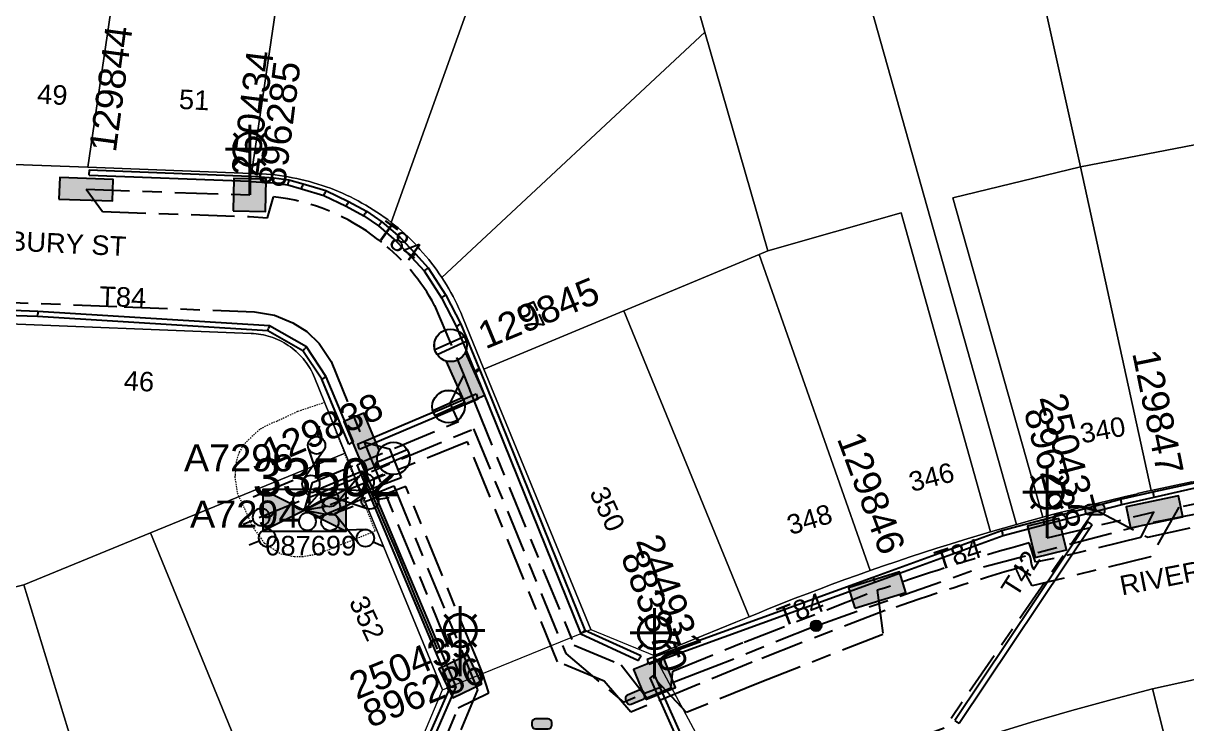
# Model space of a CAD drawing. Header units: metres. Extents: x 299140 to 300955, y 6226202 to 6227439.
# Drawn here: x 300205.7 to 300313, y 6226862.6 to 6226927.2 of the extents above; entities that cross this region are included whole.
import ezdxf
from ezdxf.enums import TextEntityAlignment as Align

# ---------------------------------------------------------------- set-up
doc = ezdxf.new("R2010")
doc.units = ezdxf.units.M
for name, pattern in [('Cable Exist UG', [8.2, 4, -1.2, 1.8, -1.2]), ('HIDDEN', [0.375, 0.25, -0.125]), ('HIDDEN2', [0.1875, 0.125, -0.0625])]:
    doc.linetypes.add(name, pattern=pattern)
doc.layers.get('0').update_dxf_attribs({"color": 6})
for name, color, linetype, lineweight in [('Cadastre Land Parcels_SP_EXT', 9, 'Continuous', 5), ('Cadastre Other Property_SP_EXT', 9, 'HIDDEN', 5), ('Cadastre Roads_SP_EXT', 9, 'Continuous', 5)]:
    doc.layers.add(name, color=color, linetype=linetype, lineweight=lineweight)
for name, color, linetype in [('Duct_SP_EXT', 7, 'Continuous'), ('Equip_HV_EXT', 7, 'Continuous'), ('Equip_LV_EXT', 7, 'Continuous'), ('Equip_SP_SL_EXT', 7, 'Continuous'), ('Mains_HV_EXT', 7, 'Continuous'), ('Mains_LV_EXT', 7, 'Continuous'), ('Mains_LV_SL_EXT', 7, 'Continuous'), ('Sub_SP_EXT', 7, 'Continuous'), ('SupportsUG_SP_LV_EXT', 7, 'Continuous'), ('SupportsUG_SP_LV_SL_EXT', 7, 'Continuous')]:
    doc.layers.add(name, color=color, linetype=linetype)
doc.styles.add('COLUMN_LABEL', font='arial.ttf')
doc.styles.add('iecARIAL', font='arial.ttf', dxfattribs={"height": 2})
doc.styles.add('POLE_LABEL', font='arial.ttf')
doc.styles.get("Standard").update_dxf_attribs({"font": 'arial.ttf'})
doc.styles.add('SWITCH_LABEL', font='arial.ttf', dxfattribs={"height": 2.5})
doc.linetypes.add('Cable E UG', pattern='A,6,-0.5,["E",Standard,S=1.7,R=0,X=0.5,Y=-1],-2.9', length=9.4)

# ---------------------------------------------------------------- blocks, each defined once
blk = doc.blocks.new('SUB_PADMOUNT_EXT')
for points in [[(0, 0), (-3.84, 1.92), (-3.84, -1.92)], [(0, 0), (3.84, 1.92), (3.84, -1.92)]]:
    blk.add_hatch(color=256).paths.add_polyline_path(points)
for p, q in [((3.84, 1.92), (-3.84, -1.92)), ((-3.84, 1.92), (3.84, -1.92))]:
    blk.add_line(p, q)
blk.add_lwpolyline([(-3.84, -1.92), (3.84, -1.92), (3.84, 1.92), (-3.84, 1.92)], close=True)
for tag, height, flags, p in [('ASSET_NUM', 3.5, 8, (2, 2)), ('STREET_CODE', 0.2, 9, (1.5, 0)), ('CONSTRUCTED_VOLTAGE', 0.2, 9, (1.5, -0.2)), ('OPERATING_VOLTAGE', 0.2, 9, (1.5, -0.6)), ('ORIENTATION', 0.2, 9, (1.5, -0.8)), ('OWNED_BY', 0.2, 9, (1.5, -1)), ('NO_PHASES', 0.2, 9, (1.5, -0.4)), ('OPERATED_BY', 0.2, 9, (1.5, -1.2)), ('SECONDARY_VOLTAGE', 0.2, 9, (1.5, -1.6)), ('STATE', 0.2, 9, (1.5, -1.8)), ('SUBSTATION_TYPE', 0.2, 9, (1.5, -2.2)), ('MAINTAINED_BY', 0.2, 9, (1.5, -1.4)), ('PARENT', 0.2, 9, (1.5, -2)), ('STREETNAME', 0.2, 9, (1.5, -3)), ('SUBURB', 0.2, 9, (1.5, -3.2)), ('USAGE', 0.2, 9, (1.5, -2.4)), ('LEGEND', 0.2, 9, (1.5, -2.6)), ('LOCATION', 0.2, 9, (1.5, -2.8)), ('Z', 0.2, 1, (1.5, -3.6)), ('NOTES', 0.2, 9, (1.5, -3.4))]:
    blk.add_attdef(tag, text='', height=height, dxfattribs=dict(flags=flags)).set_placement(p, align=Align.MIDDLE_LEFT)
blk = doc.blocks.new('COLUMN_EXT')
blk.add_hatch(color=256).paths.add_polyline_path([(-1.49, 1.48), (-1.49, -1.49), (1.48, -1.49), (1.48, 1.48)])
blk.add_lwpolyline([(-1.49, -1.49), (1.48, -1.49), (1.48, 1.48), (-1.49, 1.48)], close=True)
for tag, height, style, flags, p in [('ASSET_NUM', 2.5, 'COLUMN_LABEL', 8, (2, 2)), ('STRUCTURE_PLANT_NUMBER', 0.2, 'POLE_LABEL', 9, (1.81, 0.03)), ('STREET_CODE', 0.2, 'COLUMN_LABEL', 9, (1.81, -0.2))]:
    blk.add_attdef(tag, text='', height=height, dxfattribs=dict(style=style, flags=flags)).set_placement(p, align=Align.MIDDLE_LEFT)
at = {"flags": 9}
for tag, p in [('COLUMN_TYPE', (1.81, -0.4)), ('OWNED_BY', (1.81, -0.6)), ('STATE', (1.81, -0.8)), ('USAGE', (1.81, -1)), ('STREETNAME', (1.81, -1.6)), ('SUBURB', (1.81, -1.8)), ('LEGEND', (1.81, -1.2)), ('LOCATION', (1.81, -1.4)), ('NOTES', (1.81, -2))]:
    blk.add_attdef(tag, text='', height=0.2, dxfattribs=at).set_placement(p, align=Align.MIDDLE_LEFT)
at = {"flags": 1}
blk.add_attdef('Z', (1.81, -2.35), '', height=0.2, dxfattribs=at)
blk = doc.blocks.new('PILLAR_EXT')
blk.add_hatch(color=256).paths.add_polyline_path([(-2.475, 0.99), (-2.475, -0.99), (2.475, -0.99), (2.475, 0.99)])
blk.add_lwpolyline([(-2.475, -0.99), (2.475, -0.99), (2.475, 0.99), (-2.475, 0.99)], close=True)
at = {"style": 'iecARIAL', "flags": 8}
blk.add_attdef('ASSET_NUM', (1.5, 3.5), '', height=2.5, dxfattribs=at)
for tag, p, flags in [('OWNED_BY', (0, -0.2), 9), ('STATE', (0, -0.4), 9), ('SUPPORT_TYPE', (0, -0.6), 9), ('USAGE', (0, -0.8), 9), ('LEGEND', (0, -1), 9), ('LOCATION', (0, -1.2), 9), ('STREETNAME', (0, -1.8), 9), ('SUBURB', (0, -2), 1), ('NOTES', (0, -1.4), 9), ('PARENT', (0, -1.6), 9)]:
    blk.add_attdef(tag, p, '', height=0.2, dxfattribs=dict(flags=flags))
blk = doc.blocks.new('SL_LANTERN_EXT')
at = {"lineweight": 40}
for p, q in [((0, 1.97), (0, 6.47)), ((-1.46, 5.68), (-1.06, 5.28)), ((1.46, 5.68), (1.06, 5.28)), ((-2.25, 4.22), (2.25, 4.22)), ((-1.46, 2.76), (-1.06, 3.16)), ((0, 0), (0, 2.72)), ((1.46, 2.76), (1.06, 3.16))]:
    blk.add_line(p, q, dxfattribs=at)
blk.add_circle((0, 4.22), 1.5, dxfattribs=at)
at = {"style": 'iecARIAL', "flags": 8}
blk.add_attdef('ASSET_NUM', (1.5, 1.5), '', height=2.5, dxfattribs=at)
for tag, p, height, flags in [('CONSTRUCTED_VOLTAGE', (0.98, -0.65), 0.2, 9), ('CONTROL_TYPE', (0.98, -0.85), 0.2, 9), ('LANTERN_PURPOSE', (0.98, -1.05), 0.2, 9), ('LANTERN_TYPE', (0.98, -1.25), 0.2, 9), ('LNUMBER', (2.18, -3.25), 2.5, 8), ('OPERATING_VOLTAGE', (0.98, -1.65), 0.2, 9), ('ORIENTATION', (0.98, -1.85), 0.2, 9), ('OWNED_BY', (0.98, -2.05), 0.2, 9), ('STATE', (0.98, -2.25), 0.2, 9), ('NO_PHASES', (0.98, -1.45), 0.2, 9), ('USAGE', (0.98, -2.45), 0.2, 9), ('CEXIST', (0.98, -2.65), 0.2, 9), ('CNEW', (0.98, -2.85), 0.2, 9), ('CNUMBER', (0.98, -3.05), 0.2, 9), ('CREMOVE', (0.98, -3.25), 0.2, 9), ('CREPLACE', (0.98, -3.45), 0.2, 9), ('LKINGHEIGHT', (0.98, -3.65), 0.2, 9), ('LBRACKET', (0.98, -3.85), 0.2, 9), ('LBRACKETVOCAB', (0.98, -4.05), 0.2, 9), ('LCATEGORY', (0.98, -4.25), 0.2, 9), ('LCHARGE1', (0.98, -4.45), 0.2, 9), ('LCHARGE1PERCENT', (0.98, -4.65), 0.2, 9), ('LCHARGE2', (0.98, -4.85), 0.2, 9), ('LCHARGE2PERCENT', (0.98, -5.05), 0.2, 9), ('LCHARGE3', (0.98, -5.25), 0.2, 9), ('LCHARGE3PERCENT', (0.98, -5.45), 0.2, 9), ('LEXIST', (0.98, -5.65), 0.2, 9), ('LLAMP', (0.98, -5.85), 0.2, 9), ('LLAMPVOCAB', (0.98, -6.05), 0.2, 9), ('LMAST', (0.98, -6.25), 0.2, 9), ('LMASTVOCAB', (0.98, -6.45), 0.2, 9), ('LNEW', (0.98, -6.65), 0.2, 9), ('LANTNUMBER', (0.98, -6.85), 0.2, 9), ('LOUTREACH', (0.98, -7.25), 0.2, 9), ('LOUTREACHVOCAB', (0.98, -7.45), 0.2, 9), ('LRATECODE', (0.98, -7.65), 0.2, 9), ('LREMOVE', (0.98, -7.85), 0.2, 9), ('LREPLACE', (0.98, -8.05), 0.2, 9), ('LTYPE', (0.98, -8.25), 0.2, 9), ('LTYPEVOCAB', (0.98, -8.45), 0.2, 9), ('LEGEND', (0.98, -8.65), 0.2, 9), ('STREETNAME', (0.98, -9.25), 0.2, 9), ('SUBURB', (0.98, -9.45), 0.2, 1), ('LOCATION', (0.98, -8.85), 0.2, 9), ('NOTES', (0.98, -9.05), 0.2, 9)]:
    blk.add_attdef(tag, p, '', height=height, dxfattribs=dict(flags=flags))
blk = doc.blocks.new('HV_STJ_EXT')
h = blk.add_hatch(color=256)
edge = h.paths.add_edge_path()
edge.add_ellipse((-0.59, 0.13), major_axis=(0.226, 0.226), ratio=1, start_angle=45, end_angle=135)
edge.add_line((-0.91, 0.13), (-0.91, -0.13))
edge.add_ellipse((-0.59, -0.13), major_axis=(0.226, 0.226), ratio=1, start_angle=135, end_angle=225)
edge.add_line((-0.59, -0.45), (0.59, -0.45))
edge.add_ellipse((0.59, -0.13), major_axis=(-0.226, 0.226), ratio=1, start_angle=135, end_angle=225)
edge.add_line((0.91, -0.13), (0.91, 0.13))
edge.add_ellipse((0.59, 0.13), major_axis=(-0.226, 0.226), ratio=1, start_angle=225, end_angle=315)
edge.add_line((0.59, 0.45), (-0.59, 0.45))
blk.add_lwpolyline([(-0.91, 0.13), (-0.91, -0.13, 0.414214), (-0.59, -0.45), (0.59, -0.45, 0.414214), (0.91, -0.13), (0.91, 0.13, 0.414214), (0.59, 0.45), (-0.59, 0.45, 0.414214)], format="xyb", close=True)
for tag, flags, p in [('ORIENTATION', 9, (1.5, 0)), ('Z', 1, (1.5, -0.8)), ('USAGE', 9, (1.5, -0.2)), ('LEGEND', 9, (1.5, -0.4)), ('NOTES', 9, (1.5, -0.6))]:
    blk.add_attdef(tag, text='', height=0.2, dxfattribs=dict(flags=flags)).set_placement(p, align=Align.MIDDLE_LEFT)
blk = doc.blocks.new('LV_STJ_EXT')
h = blk.add_hatch(color=256)
edge = h.paths.add_edge_path()
edge.add_ellipse((-0.59, 0.13), major_axis=(0.226, 0.226), ratio=1, start_angle=45, end_angle=135)
edge.add_line((-0.91, 0.13), (-0.91, -0.13))
edge.add_ellipse((-0.59, -0.13), major_axis=(0.226, 0.226), ratio=1, start_angle=135, end_angle=225)
edge.add_line((-0.59, -0.45), (0.59, -0.45))
edge.add_ellipse((0.59, -0.13), major_axis=(-0.226, 0.226), ratio=1, start_angle=135, end_angle=225)
edge.add_line((0.91, -0.13), (0.91, 0.13))
edge.add_ellipse((0.59, 0.13), major_axis=(-0.226, 0.226), ratio=1, start_angle=225, end_angle=315)
edge.add_line((0.59, 0.45), (-0.59, 0.45))
blk.add_lwpolyline([(-0.91, 0.13), (-0.91, -0.13, 0.414214), (-0.59, -0.45), (0.59, -0.45, 0.414214), (0.91, -0.13), (0.91, 0.13, 0.414214), (0.59, 0.45), (-0.59, 0.45, 0.414214)], format="xyb", close=True)
at = {"flags": 1}
blk.add_attdef('Z', (0, 0), '', height=0.2, dxfattribs=at)
at = {"flags": 9}
for tag, p in [('ORIENTATION', (0, 0)), ('USAGE', (0, -0.2)), ('LEGEND', (0, -0.4)), ('NOTES', (0, -0.6))]:
    blk.add_attdef(tag, text='', height=0.2, dxfattribs=at).set_placement(p, align=Align.MIDDLE_LEFT)
blk = doc.blocks.new('LV_UG_DFUSE_CLOSED_EXT')
for points in [[(1, 0), (0, 0)], [(5.04, 0.73), (2.16, -0.72)], [(5.05, -0.71), (2.16, 0.72)], [(6.2, 0.01), (7.2, 0.01)]]:
    blk.add_lwpolyline(points)
for centre in [(1.8, 0), (5.4, 0.01)]:
    blk.add_circle(centre, 0.8)
at = {"flags": 9}
for tag, p in [('ACTUAL_STATUS', (0, 0)), ('CONSTRUCTED_VOLTAGE', (0, -0.2)), ('OPERATING_VOLTAGE', (0, -0.6)), ('ORIENTATION', (0, -0.8)), ('STATE', (0, -1)), ('NO_PHASES', (0, -0.4)), ('SWITCH_TYPE', (0, -1.2)), ('USAGE', (0, -1.4)), ('NOTES', (0, -1.6))]:
    blk.add_attdef(tag, text='', height=0.2, dxfattribs=at).set_placement(p, align=Align.MIDDLE_LEFT)
at = {"flags": 1}
blk.add_attdef('Z', (0, 0), '', height=0.2, dxfattribs=at)
blk = doc.blocks.new('LV_UG_LINKS_CLOSED_EXT')
blk.add_wipeout([(-1.06, 1.06), (-1.18, 0.92), (-1.29, 0.76), (-1.37, 0.59), (-1.43, 0.42), (-1.48, 0.23), (-1.49, 0.05), (-1.49, -0.14), (-1.46, -0.33), (-1.41, -0.51), (-1.33, -0.68), (-1.24, -0.84), (-1.12, -0.99), (-0.99, -1.12), (-0.84, -1.24), (-0.68, -1.33), (-0.51, -1.41), (-0.33, -1.46), (-0.14, -1.49), (0.05, -1.49), (0.23, -1.48), (0.42, -1.43), (0.59, -1.37), (0.76, -1.29), (0.92, -1.18), (1.06, -1.06), (1.18, -0.92), (1.29, -0.76), (1.37, -0.59), (1.43, -0.42), (1.48, -0.23), (1.49, -0.05), (1.49, 0.14), (1.46, 0.33), (1.41, 0.51), (1.33, 0.68), (1.24, 0.84), (1.12, 0.99), (0.99, 1.12), (0.84, 1.24), (0.68, 1.33), (0.51, 1.41), (0.33, 1.46), (0.14, 1.49), (-0.05, 1.49), (-0.23, 1.48), (-0.42, 1.43), (-0.59, 1.37), (-0.76, 1.29), (-0.92, 1.18)])
for p, q in [((-0.25, -1.48), (-0.25, 1.48)), ((0.25, -1.48), (0.25, 1.48))]:
    blk.add_line(p, q)
blk.add_circle((0, 0), 1.5)
at = {"flags": 9}
for tag, p in [('ACTUAL_STATUS', (0, 0)), ('CONSTRUCTED_VOLTAGE', (0, -0.2)), ('OPERATING_VOLTAGE', (0, -0.6)), ('ORIENTATION', (0, -0.8)), ('STATE', (0, -1)), ('NO_PHASES', (0, -0.4)), ('SWITCH_TYPE', (0, -1.2)), ('USAGE', (0, -1.4)), ('NOTES', (0, -1.6))]:
    blk.add_attdef(tag, text='', height=0.2, dxfattribs=at).set_placement(p, align=Align.MIDDLE_LEFT)
at = {"flags": 1}
blk.add_attdef('Z', (0, 0), '', height=0.2, dxfattribs=at)
blk = doc.blocks.new('SWG_HOLEC_SU_EXT')
blk.add_line((1.8, -2), (5.8, -2))
for points in [[(1, 0), (0, 0)], [(6.6, 0), (7.6, 0)]]:
    blk.add_lwpolyline(points)
for points in [[(1.8, -0.8, 1), (1.8, 0.8, 1)], [(5.8, -0.8, 1), (5.8, 0.8, 1)]]:
    blk.add_lwpolyline(points, format="xyb", close=True)
at = {"style": 'SWITCH_LABEL', "flags": 8}
blk.add_attdef('ASSET_NUM', text='', height=2.5, rotation=179.9544, dxfattribs=at).set_placement((-2.4, 0), align=Align.MIDDLE_LEFT)
at = {"flags": 1}
blk.add_attdef('Z', (0, 0), '', height=0.2, dxfattribs=at)
at = {"flags": 9}
for tag, p in [('ACTUAL_STATUS', (0, -0.4)), ('CONSTRUCTED_VOLTAGE', (0, -0.6)), ('OPERATING_VOLTAGE', (0, -1)), ('NO_PHASES', (0, -0.8)), ('ORIENTATION', (0, -1.2)), ('OWNED_BY', (0, -1.4)), ('STATE', (0, -1.8)), ('SWITCH_TYPE', (0, -2)), ('PARENT', (0, -1.6)), ('USAGE', (0, -2.2)), ('STREETNAME', (0, -2.6)), ('SUBURB', (0, -2.8)), ('LOCATION', (0, -2.4)), ('NOTES', (0, -3))]:
    blk.add_attdef(tag, text='', height=0.2, dxfattribs=at).set_placement(p, align=Align.MIDDLE_LEFT)
at = {"style": 'SWITCH_LABEL', "flags": 9}
blk.add_attdef('STREET_CODE', text='', height=0.2, dxfattribs=at).set_placement((0, -0.2), align=Align.MIDDLE_LEFT)
blk = doc.blocks.new('CONNECTOR_NODE_EXT')
h = blk.add_hatch(color=256)
edge = h.paths.add_edge_path()
edge.add_arc((0, 0), 0.5, 0, 360)
blk.add_circle((0, 0), 0.5)
at = {"flags": 1}
blk.add_attdef('Z', (0, 0), '', height=0.2, dxfattribs=at)
at = {"flags": 9}
for tag, p in [('CONNECTOR_TYPE', (0, 0)), ('CONSTRUCTED_VOLTAGE', (0, -0.2)), ('OPERATING_VOLTAGE', (0, -0.6)), ('ORIENTATION', (0, -0.8)), ('SUBTYPE', (0, -1)), ('NO_PHASES', (0, -0.4)), ('USAGE', (0, -1.2)), ('NOTES', (0, -1.4))]:
    blk.add_attdef(tag, text='', height=0.2, dxfattribs=at).set_placement(p, align=Align.MIDDLE_LEFT)

msp = doc.modelspace()

# ---------------------------------------------------------------- linework, layer by layer
at = {"layer": 'Cadastre Land Parcels_SP_EXT', "linetype": 'Continuous'}
for points in [[(300216.46, 6226946.54), (300205.55, 6226948.1), (300200.6, 6226914.33), (300211.67, 6226913.93), (300216.46, 6226946.54)], [(300231.33, 6226944.42), (300216.46, 6226946.54), (300211.67, 6226913.93), (300226.77, 6226913.36), (300231.33, 6226944.42)], [(300313.31, 6226943.72), (300296.87, 6226942.64), (300303.23, 6226913.97), (300315.5, 6226916.34), (300320.52, 6226886.18), (300321.73, 6226886.38), (300322.98, 6226886.57), (300313.31, 6226943.72)], [(300298.53, 6226881.31), (300299.74, 6226881.64), (300291.46, 6226911.11), (300303.23, 6226913.97), (300296.87, 6226942.64), (300280.28, 6226941.54), (300297.33, 6226880.98), (300298.53, 6226881.31)], [(300251.36, 6226941.55), (300239.64, 6226908.84), (300239.96, 6226908.59), (300240.28, 6226908.33), (300240.59, 6226908.06), (300240.9, 6226907.79), (300241.2, 6226907.51), (300241.49, 6226907.23), (300241.77, 6226906.94), (300242.03, 6226906.64), (300242.3, 6226906.34), (300242.57, 6226906.04), (300242.84, 6226905.73), (300243.1, 6226905.41), (300243.35, 6226905.09), (300243.6, 6226904.77), (300243.84, 6226904.44), (300244.07, 6226904.1), (300244.3, 6226903.76), (300268.57, 6226926.38), (300264.55, 6226940.51), (300263.43, 6226940.43), (300260.54, 6226940.24), (300251.36, 6226941.55)], [(300280.28, 6226941.54), (300266.51, 6226940.64), (300264.55, 6226940.51), (300268.57, 6226926.38), (300274.39, 6226906.2), (300286.67, 6226909.72), (300294.93, 6226880.29), (300296.13, 6226880.64), (300297.33, 6226880.98), (300280.28, 6226941.54)], [(300261.09, 6226900.67), (300273.58, 6226905.86), (300274.39, 6226906.2), (300268.57, 6226926.38), (300244.3, 6226903.76), (300244.53, 6226903.42), (300244.74, 6226903.07), (300244.95, 6226902.71), (300245.15, 6226902.36), (300245.35, 6226901.99), (300245.54, 6226901.63), (300245.72, 6226901.26), (300245.89, 6226900.89), (300246.06, 6226900.51), (300246.22, 6226900.13), (300248.2, 6226895.31), (300261.09, 6226900.67)], [(300313.5, 6226884.9), (300317.61, 6226885.68), (300320.52, 6226886.18), (300315.5, 6226916.34), (300303.23, 6226913.97), (300309.75, 6226884.11), (300313.5, 6226884.9)], [(300300.98, 6226881.97), (300302.23, 6226882.29), (300303.48, 6226882.61), (300304.74, 6226882.91), (300305.99, 6226883.21), (300307.24, 6226883.51), (300308.5, 6226883.8), (300308.5, 6226883.83), (300309.41, 6226884.04), (300309.75, 6226884.11), (300303.23, 6226913.97), (300291.46, 6226911.11), (300299.74, 6226881.64), (300300.98, 6226881.97)], [(300285.07, 6226877.15), (300286.29, 6226877.57), (300287.52, 6226877.98), (300288.75, 6226878.38), (300289.98, 6226878.78), (300291.21, 6226879.17), (300292.45, 6226879.55), (300293.69, 6226879.92), (300294.93, 6226880.29), (300286.67, 6226909.72), (300274.39, 6226906.2), (300273.58, 6226905.86), (300283.84, 6226876.73), (300285.07, 6226877.15)], [(300273.36, 6226872.74), (300274.52, 6226873.21), (300275.67, 6226873.67), (300276.83, 6226874.13), (300278, 6226874.58), (300279.16, 6226875.02), (300280.33, 6226875.46), (300281.5, 6226875.89), (300282.67, 6226876.31), (300283.84, 6226876.73), (300273.58, 6226905.86), (300261.09, 6226900.67), (300272.67, 6226872.46), (300273.36, 6226872.74)], [(300271.43, 6226871.97), (300272.67, 6226872.46), (300261.09, 6226900.67), (300248.2, 6226895.31), (300258.06, 6226871.3), (300263.89, 6226868.89), (300271.43, 6226871.97)], [(300241.93, 6226859.89), (300244.37, 6226865.71), (300235.4, 6226887.56), (300217.45, 6226880.2), (300228.09, 6226854.22), (300241.93, 6226859.89)], [(300214.5, 6226849.05), (300218.25, 6226850.38), (300221.98, 6226851.77), (300225.72, 6226853.25), (300228.09, 6226854.22), (300217.45, 6226880.2), (300205.75, 6226875.41), (300213.88, 6226848.85), (300214.5, 6226849.05)], [(300199.25, 6226844.51), (300203.09, 6226845.53), (300206.92, 6226846.63), (300210.02, 6226847.59), (300210.72, 6226847.8), (300213.88, 6226848.85), (300205.75, 6226875.41), (300200.92, 6226874.22), (300190.97, 6226871.78), (300197.94, 6226844.19), (300199.25, 6226844.51)], [(300326.16, 6226830.27), (300332.47, 6226869.86), (300328.85, 6226869.37), (300325.04, 6226868.79), (300321.23, 6226868.14), (300317.43, 6226867.42), (300313.65, 6226866.64), (300309.87, 6226865.8), (300318.26, 6226832.67), (300318.92, 6226828.84), (300326.16, 6226830.27)], [(300318.26, 6226832.67), (300309.87, 6226865.8), (300306.14, 6226864.84), (300302.42, 6226863.82), (300298.71, 6226862.75), (300295.02, 6226861.61), (300291.36, 6226860.41), (300291.2, 6226860.36), (300301.8, 6226832.26), (300318.26, 6226832.67)]]:
    msp.add_lwpolyline(points, close=True, dxfattribs=at)
for points in [[(300231.33, 6226944.42), (300226.77, 6226913.36), (300227.32, 6226913.33), (300227.73, 6226913.31), (300228.13, 6226913.29), (300228.53, 6226913.25), (300228.93, 6226913.21), (300229.33, 6226913.16), (300229.73, 6226913.1), (300230.13, 6226913.04), (300230.53, 6226912.96), (300230.93, 6226912.88), (300231.32, 6226912.8), (300231.71, 6226912.7), (300232.11, 6226912.6), (300232.49, 6226912.49), (300232.88, 6226912.37), (300233.27, 6226912.25), (300233.65, 6226912.12), (300234.03, 6226911.98), (300234.4, 6226911.84), (300234.78, 6226911.68), (300235.15, 6226911.52), (300235.52, 6226911.36), (300235.88, 6226911.18), (300236.24, 6226911), (300236.6, 6226910.82), (300236.95, 6226910.62), (300237.3, 6226910.42), (300237.65, 6226910.22), (300237.99, 6226910), (300238.33, 6226909.78), (300238.67, 6226909.56), (300239, 6226909.32), (300239.32, 6226909.09), (300239.64, 6226908.84), (300251.36, 6226941.55)], [(300200.92, 6226874.22), (300205.75, 6226875.41), (300205.75, 6226875.41), (300217.45, 6226880.2), (300235.4, 6226887.56), (300232.57, 6226894.53), (300232.48, 6226894.74), (300232.38, 6226894.95), (300232.28, 6226895.15), (300232.16, 6226895.35), (300232.05, 6226895.54), (300231.92, 6226895.73), (300231.79, 6226895.92), (300231.65, 6226896.1), (300231.51, 6226896.28), (300231.36, 6226896.45), (300231.2, 6226896.61), (300231.04, 6226896.77), (300230.87, 6226896.93), (300230.7, 6226897.08), (300230.52, 6226897.22), (300230.34, 6226897.36), (300230.15, 6226897.49), (300229.96, 6226897.61), (300229.77, 6226897.73), (300229.57, 6226897.84), (300229.36, 6226897.94), (300229.16, 6226898.04), (300228.94, 6226898.13), (300228.73, 6226898.21), (300228.52, 6226898.28), (300228.3, 6226898.35), (300228.08, 6226898.41), (300227.86, 6226898.46), (300227.63, 6226898.5), (300227.41, 6226898.54), (300227.18, 6226898.57), (300226.95, 6226898.59), (300226.72, 6226898.6), (300202.08, 6226899.57)]]:
    msp.add_lwpolyline(points, dxfattribs=at)
at = {"layer": 'Cadastre Other Property_SP_EXT', "linetype": 'HIDDEN2'}
msp.add_lwpolyline([(300238.17, 6226880.38), (300233.51, 6226892.22), (300231.01, 6226891.38), (300229.11, 6226890.5), (300228.46, 6226890.24), (300227.54, 6226889.75), (300226.87, 6226889.16), (300226.02, 6226888.32), (300225.62, 6226887.63), (300225.34, 6226886.79), (300225.24, 6226885.53), (300225.21, 6226885.4), (300225.45, 6226883.87), (300226.82, 6226880.83), (300227.94, 6226879.24), (300229.47, 6226878.27), (300230.7, 6226878.01), (300231.44, 6226878.01), (300232.87, 6226878.26), (300238.17, 6226880.38)], close=True, dxfattribs=at)
at = {"layer": 'Cadastre Roads_SP_EXT', "linetype": 'Continuous'}
for points in [[(300202.08, 6226899.57), (300226.72, 6226898.6), (300226.95, 6226898.59), (300227.18, 6226898.57), (300227.41, 6226898.54), (300227.63, 6226898.5), (300227.86, 6226898.46), (300228.08, 6226898.41), (300228.3, 6226898.35), (300228.52, 6226898.28), (300228.73, 6226898.21), (300228.94, 6226898.13), (300229.16, 6226898.04), (300229.36, 6226897.94), (300229.57, 6226897.84), (300229.77, 6226897.73), (300229.96, 6226897.61), (300230.15, 6226897.49), (300230.34, 6226897.36), (300230.52, 6226897.22), (300230.7, 6226897.08), (300230.87, 6226896.93), (300231.04, 6226896.77), (300231.2, 6226896.61), (300231.36, 6226896.45), (300231.51, 6226896.28), (300231.65, 6226896.1), (300231.79, 6226895.92), (300231.92, 6226895.73), (300232.05, 6226895.54), (300232.16, 6226895.35), (300232.28, 6226895.15), (300232.38, 6226894.95), (300232.48, 6226894.74), (300232.57, 6226894.53), (300235.4, 6226887.56), (300244.37, 6226865.71), (300258.06, 6226871.3), (300258.06, 6226871.3), (300248.2, 6226895.31), (300246.22, 6226900.13), (300246.06, 6226900.51), (300245.89, 6226900.89), (300245.72, 6226901.26), (300245.54, 6226901.63), (300245.35, 6226901.99), (300245.15, 6226902.36), (300244.95, 6226902.71), (300244.74, 6226903.07), (300244.53, 6226903.42), (300244.3, 6226903.76), (300244.07, 6226904.1), (300243.84, 6226904.44), (300243.6, 6226904.77), (300243.35, 6226905.09), (300243.1, 6226905.41), (300242.84, 6226905.73), (300242.57, 6226906.04), (300242.3, 6226906.34), (300242.03, 6226906.64), (300241.77, 6226906.94), (300241.49, 6226907.23), (300241.2, 6226907.51), (300240.9, 6226907.79), (300240.59, 6226908.06), (300240.28, 6226908.33), (300239.96, 6226908.59), (300239.64, 6226908.84), (300239.32, 6226909.09), (300239, 6226909.32), (300238.67, 6226909.56), (300238.33, 6226909.78), (300237.99, 6226910), (300237.65, 6226910.22), (300237.3, 6226910.42), (300236.95, 6226910.62), (300236.6, 6226910.82), (300236.24, 6226911), (300235.88, 6226911.18), (300235.52, 6226911.36), (300235.15, 6226911.52), (300234.78, 6226911.68), (300234.4, 6226911.84), (300234.03, 6226911.98), (300233.65, 6226912.12), (300233.27, 6226912.25), (300232.88, 6226912.37), (300232.49, 6226912.49), (300232.11, 6226912.6), (300231.71, 6226912.7), (300231.32, 6226912.8), (300230.93, 6226912.88), (300230.53, 6226912.96), (300230.13, 6226913.04), (300229.73, 6226913.1), (300229.33, 6226913.16), (300228.93, 6226913.21), (300228.53, 6226913.25), (300228.13, 6226913.29), (300227.73, 6226913.31), (300227.32, 6226913.33), (300226.77, 6226913.36), (300211.67, 6226913.93), (300200.6, 6226914.33)], [(300313.5, 6226884.9), (300309.75, 6226884.11), (300309.41, 6226884.04), (300308.5, 6226883.83), (300308.5, 6226883.8), (300307.24, 6226883.51), (300305.99, 6226883.21), (300304.74, 6226882.91), (300303.48, 6226882.61), (300302.23, 6226882.29), (300300.98, 6226881.97), (300299.74, 6226881.64), (300298.53, 6226881.31), (300297.33, 6226880.98), (300296.13, 6226880.64), (300294.93, 6226880.29), (300293.69, 6226879.92), (300292.45, 6226879.55), (300291.21, 6226879.17), (300289.98, 6226878.78), (300288.75, 6226878.38), (300287.52, 6226877.98), (300286.29, 6226877.57), (300285.07, 6226877.15), (300283.84, 6226876.73), (300282.67, 6226876.31), (300281.5, 6226875.89), (300280.33, 6226875.46), (300279.16, 6226875.02), (300278, 6226874.58), (300276.83, 6226874.13), (300275.67, 6226873.67), (300274.52, 6226873.21), (300273.36, 6226872.74), (300272.67, 6226872.46), (300271.43, 6226871.97), (300263.89, 6226868.89), (300272.41, 6226853.01)], [(300295.02, 6226861.61), (300298.71, 6226862.75), (300302.42, 6226863.82), (300306.14, 6226864.84), (300309.87, 6226865.8), (300313.65, 6226866.64)]]:
    msp.add_lwpolyline(points, dxfattribs=at)
at = {"layer": 'Duct_SP_EXT'}
for p, q in [((300211.79, 6226913.67), (300211.78, 6226913.43)), ((300211.78, 6226913.19), (300211.78, 6226913.43)), ((300211.78, 6226913.19), (300226.56, 6226912.63)), ((300211.79, 6226913.67), (300226.59, 6226913.11)), ((300226.56, 6226912.63), (300226.57, 6226912.87)), ((300226.59, 6226913.11), (300226.57, 6226912.87)), ((300226.59, 6226913.11), (300226.7, 6226913.1)), ((300226.67, 6226912.62), (300226.68, 6226912.86)), ((300226.67, 6226912.62), (300226.68, 6226912.86)), ((300226.7, 6226913.1), (300226.68, 6226912.86)), ((300226.7, 6226913.1), (300226.68, 6226912.86)), ((300226.7, 6226913.1), (300228.82, 6226912.96)), ((300228.82, 6226912.96), (300228.79, 6226912.73)), ((300228.82, 6226912.96), (300230.21, 6226912.77)), ((300226.56, 6226912.63), (300226.67, 6226912.62)), ((300226.67, 6226912.62), (300228.77, 6226912.49)), ((300228.77, 6226912.49), (300228.79, 6226912.73)), ((300228.77, 6226912.49), (300230.11, 6226912.3)), ((300230.11, 6226912.3), (300230.16, 6226912.54)), ((300230.11, 6226912.3), (300231.37, 6226911.93)), ((300230.21, 6226912.77), (300230.16, 6226912.54)), ((300230.21, 6226912.77), (300231.51, 6226912.39)), ((300231.37, 6226911.93), (300231.44, 6226912.16)), ((300231.37, 6226911.93), (300233.43, 6226911.32)), ((300231.51, 6226912.39), (300231.44, 6226912.16)), ((300231.51, 6226912.39), (300233.6, 6226911.77)), ((300233.6, 6226911.77), (300233.52, 6226911.54)), ((300233.6, 6226911.77), (300235.71, 6226910.77)), ((300233.43, 6226911.32), (300233.52, 6226911.54)), ((300233.43, 6226911.32), (300235.49, 6226910.34)), ((300235.71, 6226910.77), (300235.6, 6226910.55)), ((300235.71, 6226910.77), (300237.38, 6226909.86)), ((300235.49, 6226910.34), (300235.6, 6226910.55)), ((300235.49, 6226910.34), (300237.13, 6226909.45)), ((300237.13, 6226909.45), (300237.25, 6226909.65)), ((300237.38, 6226909.86), (300237.25, 6226909.65)), ((300237.38, 6226909.86), (300238.77, 6226908.9)), ((300237.13, 6226909.45), (300238.47, 6226908.52)), ((300238.47, 6226908.52), (300238.62, 6226908.71)), ((300238.77, 6226908.9), (300238.62, 6226908.71)), ((300238.77, 6226908.9), (300240.44, 6226907.47)), ((300238.47, 6226908.52), (300240.11, 6226907.12)), ((300240.44, 6226907.47), (300240.27, 6226907.29)), ((300240.44, 6226907.47), (300241.87, 6226905.94)), ((300240.11, 6226907.12), (300240.27, 6226907.29)), ((300240.11, 6226907.12), (300241.52, 6226905.62)), ((300241.52, 6226905.62), (300241.69, 6226905.78)), ((300241.52, 6226905.62), (300242.68, 6226904.36)), ((300241.87, 6226905.94), (300241.69, 6226905.78)), ((300241.87, 6226905.94), (300243.06, 6226904.65)), ((300242.68, 6226904.36), (300242.87, 6226904.5)), ((300242.68, 6226904.36), (300244.27, 6226901.88)), ((300243.06, 6226904.65), (300242.87, 6226904.5)), ((300243.06, 6226904.65), (300244.69, 6226902.12)), ((300244.69, 6226902.12), (300244.48, 6226902)), ((300207.05, 6226900.63), (300190.89, 6226901.2)), ((300244.27, 6226901.88), (300244.48, 6226902)), ((300207.02, 6226900.15), (300190.87, 6226900.72)), ((300207.02, 6226900.15), (300207.04, 6226900.39)), ((300228.27, 6226898.83), (300207.02, 6226900.15)), ((300207.05, 6226900.63), (300207.04, 6226900.39)), ((300228.42, 6226899.31), (300207.05, 6226900.63)), ((300228.27, 6226898.83), (300228.34, 6226899.07)), ((300228.42, 6226899.31), (300228.34, 6226899.07)), ((300231.82, 6226897.36), (300228.42, 6226899.31)), ((300231.48, 6226897), (300228.27, 6226898.83)), ((300231.48, 6226897), (300231.65, 6226897.18)), ((300233.23, 6226894.37), (300231.48, 6226897)), ((300231.82, 6226897.36), (300231.65, 6226897.18)), ((300233.66, 6226894.6), (300231.82, 6226897.36)), ((300233.66, 6226894.6), (300233.45, 6226894.49)), ((300236.17, 6226888.58), (300233.66, 6226894.6)), ((300247.77, 6226895.33), (300247.82, 6226895.21)), ((300247.82, 6226895.21), (300257.52, 6226871.23)), ((300233.23, 6226894.37), (300233.45, 6226894.49)), ((300235.73, 6226888.39), (300233.23, 6226894.37)), ((300247.48, 6226893.01), (300247.57, 6226892.79)), ((300247.67, 6226892.57), (300247.57, 6226892.79)), ((300235.73, 6226888.39), (300235.95, 6226888.49)), ((300236.17, 6226888.58), (300235.95, 6226888.49)), ((300236.52, 6226888.37), (300236.62, 6226888.15)), ((300236.71, 6226887.93), (300236.62, 6226888.15)), ((300236.49, 6226886.47), (300236.72, 6226886.57)), ((300236.94, 6226886.66), (300236.72, 6226886.57)), ((300309.91, 6226883.97), (300315.78, 6226885.28)), ((300306.92, 6226883.3), (300309.91, 6226883.97)), ((300309.91, 6226883.97), (300309.96, 6226883.73)), ((300309.91, 6226883.97), (300309.96, 6226883.73)), ((300310.01, 6226883.5), (300315.86, 6226884.81)), ((300299.79, 6226881.42), (300306.92, 6226883.3)), ((300299.91, 6226880.96), (300307.03, 6226882.83)), ((300306.92, 6226883.3), (300306.97, 6226883.06)), ((300307.03, 6226882.83), (300306.97, 6226883.06)), ((300307.03, 6226882.83), (300310.01, 6226883.5)), ((300310.01, 6226883.5), (300309.96, 6226883.73)), ((300310.01, 6226883.5), (300309.96, 6226883.73)), ((300303.91, 6226881.21), (300291.63, 6226862.88)), ((300304.31, 6226880.94), (300292.03, 6226862.61)), ((300295.95, 6226880.41), (300299.79, 6226881.42)), ((300296.09, 6226879.95), (300299.91, 6226880.96)), ((300299.79, 6226881.42), (300299.85, 6226881.19)), ((300299.79, 6226881.42), (300299.85, 6226881.19)), ((300299.91, 6226880.96), (300299.85, 6226881.19)), ((300299.91, 6226880.96), (300299.85, 6226881.19)), ((300303.91, 6226881.21), (300304.11, 6226881.08)), ((300304.31, 6226880.94), (300304.11, 6226881.08)), ((300284.11, 6226876.11), (300295.95, 6226880.41)), ((300284.27, 6226875.66), (300296.09, 6226879.95)), ((300295.95, 6226880.41), (300296.02, 6226880.18)), ((300296.09, 6226879.95), (300296.02, 6226880.18)), ((300263.25, 6226868.54), (300284.11, 6226876.11)), ((300263.41, 6226868.09), (300284.27, 6226875.66)), ((300284.11, 6226876.11), (300284.19, 6226875.88)), ((300284.11, 6226876.11), (300284.19, 6226875.88)), ((300284.27, 6226875.66), (300284.19, 6226875.88)), ((300284.27, 6226875.66), (300284.19, 6226875.88)), ((300257.14, 6226870.87), (300257.33, 6226871.05)), ((300257.52, 6226871.23), (300257.33, 6226871.05)), ((300257.52, 6226871.23), (300262.67, 6226868.88)), ((300257.14, 6226870.87), (300262.47, 6226868.44)), ((300262.67, 6226868.88), (300262.57, 6226868.66)), ((300262.47, 6226868.44), (300262.57, 6226868.66)), ((300263.25, 6226868.54), (300263.33, 6226868.31)), ((300263.41, 6226868.09), (300263.33, 6226868.31)), ((300263.49, 6226866.84), (300263.71, 6226866.94)), ((300263.49, 6226866.84), (300269.95, 6226852.33)), ((300263.93, 6226867.04), (300263.71, 6226866.94)), ((300263.93, 6226867.04), (300270.39, 6226852.53)), ((300242.56, 6226860.19), (300245.12, 6226866)), ((300243, 6226859.99), (300245.64, 6226865.99)), ((300245.12, 6226866), (300245.38, 6226866)), ((300245.64, 6226865.99), (300245.38, 6226866)), ((300291.63, 6226862.88), (300291.83, 6226862.74)), ((300292.03, 6226862.61), (300291.83, 6226862.74))]:
    msp.add_line(p, q, dxfattribs=at)
at = {"layer": 'Mains_HV_EXT', "linetype": 'Cable Exist UG'}
for points in [[(300278.84, 6226871.63), (300294.27, 6226877.08), (300309.97, 6226881.18), (300319.8, 6226883.1), (300331.2, 6226884.76), (300343.16, 6226885.76), (300352.86, 6226886.22), (300352.76, 6226892.09), (300354.67, 6226892.25)], [(300231.65, 6226882.28), (300233.58, 6226881.93), (300239.88, 6226884.54), (300239.88, 6226884.54), (300246.57, 6226868.26), (300247.61, 6226865.73), (300244.3, 6226857.81), (300242.38, 6226857.02), (300243.51, 6226857.54), (300214.51, 6226846.02), (300200.06, 6226841.71), (300183.57, 6226838.21), (300178.87, 6226837.33), (300168.73, 6226836.24), (300157.04, 6226835.4)], [(300278.84, 6226871.63), (300269.49, 6226867.86), (300262.32, 6226865.09)]]:
    msp.add_lwpolyline(points, dxfattribs=at)
at = {"layer": 'Mains_HV_EXT', "linetype": 'Cable E UG'}
for points in [[(300240.19, 6226878.32), (300242.02, 6226873.89)], [(300242.02, 6226873.89), (300243.89, 6226869.47)]]:
    msp.add_lwpolyline(points, dxfattribs=at)
at = {"layer": 'Mains_LV_EXT', "linetype": 'Cable Exist UG'}
for points in [[(300185.76, 6226902.15), (300215, 6226901.06), (300215, 6226901.06), (300227.04, 6226900.58), (300228.87, 6226900.27), (300230.57, 6226899.58), (300231.85, 6226898.77), (300233.01, 6226897.66), (300234.1, 6226895.99), (300237.2, 6226888.44)], [(300304.57, 6226882.35), (300309.43, 6226879.8), (300318.47, 6226881.83), (300330.48, 6226883.61), (300334.94, 6226884.1), (300345.38, 6226884.87), (300347.6, 6226884.95), (300349.25, 6226886.98)], [(300202.77, 6226839.15), (300210.66, 6226841.74), (300210.05, 6226843.01), (300211.2, 6226843.76), (300211.94, 6226843.99), (300214.43, 6226844.82), (300216.71, 6226845.46), (300216.71, 6226845.46), (300220.02, 6226846.63), (300223.85, 6226848.06), (300227.68, 6226849.58), (300243.76, 6226856.16), (300244.03, 6226859.75), (300244.03, 6226859.75), (300245.83, 6226864.07), (300248.65, 6226865.45), (300248.06, 6226867.26), (300248.06, 6226867.26), (300247.5, 6226868.64), (300240.99, 6226884.48), (300233.27, 6226881.52), (300231.65, 6226882.28)], [(300304.57, 6226882.35), (300290.66, 6226862.18), (300283.88, 6226859.7), (300271.3, 6226854.56), (300269.47, 6226851.48)]]:
    msp.add_lwpolyline(points, dxfattribs=at)
msp.add_lwpolyline([(300309.95, 6226882.11), (300308.77, 6226879.76), (300308.77, 6226879.76), (300300.62, 6226877.79), (300299.08, 6226877.49), (300298.5, 6226879.27), (300298.5, 6226879.27, 0.016891), (300285.14, 6226875.1), (300285.14, 6226875.1), (300284.47, 6226874.92)], format="xyb", dxfattribs=at)
at = {"layer": 'Mains_LV_SL_EXT', "linetype": 'Cable Exist UG'}
for points in [[(300211.5, 6226911.89), (300226.6, 6226911.37)], [(300300.15, 6226879.73), (300310.05, 6226882.13)], [(300284.47, 6226874.92), (300285, 6226870.83), (300285, 6226870.83), (300273.67, 6226866.41), (300268.78, 6226864.4), (300266.89, 6226863.62), (300263.94, 6226866.77)]]:
    msp.add_lwpolyline(points, dxfattribs=at)

# ---------------------------------------------------------------- block references
at = {"layer": 'Equip_HV_EXT'}
ref = msp.add_blockref('SWG_HOLEC_SU_EXT', (300233.02, 6226883.87), dxfattribs=dict(at, rotation=202.4670061976442))
ref.add_attrib('ASSET_NUM', 'A7296', dxfattribs={"layer": '0', "height": 2.5, "style": 'SWITCH_LABEL'}).set_placement((300230.62, 6226885.12), align=Align.BOTTOM_RIGHT)
ref = msp.add_blockref('SWG_HOLEC_SU_EXT', (300233.58, 6226881.93), dxfattribs=dict(at, rotation=202.2477683958852))
ref.add_attrib('ASSET_NUM', 'A7294', dxfattribs={"layer": '0', "height": 2.5, "style": 'SWITCH_LABEL'}).set_placement((300231.18, 6226883.18), align=Align.TOP_RIGHT)
msp.add_blockref('CONNECTOR_NODE_EXT', (300278.84, 6226871.63), dxfattribs=at)
at = {"layer": 'Equip_HV_EXT', "rotation": 22.89860051603171}
msp.add_blockref('HV_STJ_EXT', (300262.16, 6226865.03), dxfattribs=at)
at = {"layer": 'Equip_LV_EXT'}
for name, p, rotation in [('LV_UG_DFUSE_CLOSED_EXT', (300231.98, 6226882.93), 81.55963473790187), ('LV_UG_DFUSE_CLOSED_EXT', (300232.32, 6226882.67), 23.99035529417393), ('LV_UG_DFUSE_CLOSED_EXT', (300232.34, 6226882.4), 8.318059017167075), ('LV_STJ_EXT', (300304.57, 6226882.35), 0.6354618117368456), ('LV_UG_DFUSE_CLOSED_EXT', (300232.35, 6226881.95), 335.3945716598041)]:
    msp.add_blockref(name, p, dxfattribs=dict(at, rotation=rotation))
msp.add_blockref('LV_STJ_EXT', (300253.54, 6226862.58), dxfattribs=at)
at = {"layer": 'Equip_SP_SL_EXT'}
ref = msp.add_blockref('SL_LANTERN_EXT', (300226.6, 6226911.37), dxfattribs=at)
ref.add_attrib('ASSET_NUM', '250434', dxfattribs={"layer": '0', "height": 2.5, "rotation": 82.8264, "style": 'iecARIAL'}).set_placement((300228.1, 6226912.87), align=Align.BOTTOM_LEFT)
ref = msp.add_blockref('SL_LANTERN_EXT', (300300.15, 6226879.73), dxfattribs=at)
ref.add_attrib('ASSET_NUM', '250437', dxfattribs={"layer": '0', "height": 2.5, "rotation": 284.692, "style": 'iecARIAL'}).set_placement((300301.65, 6226881.23), align=Align.BOTTOM_RIGHT)
ref = msp.add_blockref('SL_LANTERN_EXT', (300263.94, 6226866.77), dxfattribs=at)
ref.add_attrib('ASSET_NUM', '244931', dxfattribs={"layer": '0', "height": 2.5, "rotation": 289.9022, "style": 'iecARIAL'}).set_placement((300265.44, 6226868.27), align=Align.BOTTOM_RIGHT)
ref = msp.add_blockref('SL_LANTERN_EXT', (300246.02, 6226866.97), dxfattribs=at)
ref.add_attrib('ASSET_NUM', '250435', dxfattribs={"layer": '0', "height": 2.5, "rotation": 22.105, "style": 'iecARIAL'}).set_placement((300247.52, 6226868.47), align=Align.BOTTOM_RIGHT)
at = {"layer": 'Sub_SP_EXT'}
ref = msp.add_blockref('SUB_PADMOUNT_EXT', (300231.65, 6226882.28), dxfattribs=at)
ref.add_attrib('ASSET_NUM', '33502', dxfattribs={"layer": '0', "height": 3.5}).set_placement((300233.65, 6226882.53), align=Align.BOTTOM_CENTER)
at = {"layer": 'SupportsUG_SP_LV_EXT'}
ref = msp.add_blockref('PILLAR_EXT', (300211.5, 6226911.89), dxfattribs=dict(at, rotation=357.9117302860662))
ref.add_attrib('ASSET_NUM', '129844', dxfattribs={"layer": '0', "height": 2.5, "rotation": 82.3304, "style": 'iecARIAL'}).set_placement((300213, 6226915.39), align=Align.MIDDLE_LEFT)
ref = msp.add_blockref('PILLAR_EXT', (300246.35, 6226894.76), dxfattribs=dict(at, rotation=294.2279446269557))
ref.add_attrib('ASSET_NUM', '129845', dxfattribs={"layer": '0', "height": 2.5, "rotation": 22.4261, "style": 'iecARIAL'}).set_placement((300247.85, 6226898.26), align=Align.MIDDLE_LEFT)
ref = msp.add_blockref('PILLAR_EXT', (300310.05, 6226882.13), dxfattribs=dict(at, rotation=11.86254462970455))
ref.add_attrib('ASSET_NUM', '129847', dxfattribs={"layer": '0', "height": 2.5, "rotation": 281.5864, "style": 'iecARIAL'}).set_placement((300311.55, 6226885.63), align=Align.MIDDLE_RIGHT)
ref = msp.add_blockref('PILLAR_EXT', (300237.15, 6226888.57), dxfattribs=dict(at, rotation=112.616721819346))
ref.add_attrib('ASSET_NUM', '129838', dxfattribs={"layer": '0', "height": 2.5, "rotation": 23.202, "style": 'iecARIAL'}).set_placement((300238.65, 6226892.07), align=Align.MIDDLE_RIGHT)
ref = msp.add_blockref('PILLAR_EXT', (300284.47, 6226874.92), dxfattribs=dict(at, rotation=17.26274799769808))
ref.add_attrib('ASSET_NUM', '129846', dxfattribs={"layer": '0', "height": 2.5, "rotation": 290.4174, "style": 'iecARIAL'}).set_placement((300285.97, 6226878.42), align=Align.MIDDLE_RIGHT)
at = {"layer": 'SupportsUG_SP_LV_SL_EXT'}
ref = msp.add_blockref('COLUMN_EXT', (300226.6, 6226911.37), dxfattribs=dict(at, rotation=358.8071296103203))
ref.add_attrib('ASSET_NUM', '896285', dxfattribs={"layer": '0', "height": 2.5, "rotation": 82.8264, "style": 'COLUMN_LABEL'}).set_placement((300228.6, 6226912.12), align=Align.MIDDLE_LEFT)
ref = msp.add_blockref('COLUMN_EXT', (300300.15, 6226879.73), dxfattribs=dict(at, rotation=13.62536407504999))
ref.add_attrib('ASSET_NUM', '896288', dxfattribs={"layer": '0', "height": 2.5, "rotation": 284.692, "style": 'COLUMN_LABEL'}).set_placement((300302.15, 6226880.48), align=Align.MIDDLE_RIGHT)
ref = msp.add_blockref('COLUMN_EXT', (300263.94, 6226866.77), dxfattribs=dict(at, rotation=22.0861499471901))
ref.add_attrib('ASSET_NUM', '883870', dxfattribs={"layer": '0', "height": 2.5, "rotation": 289.9022, "style": 'COLUMN_LABEL'}).set_placement((300265.94, 6226867.52), align=Align.MIDDLE_RIGHT)
ref = msp.add_blockref('COLUMN_EXT', (300246.02, 6226866.97), dxfattribs=dict(at, rotation=115.8502675775708))
ref.add_attrib('ASSET_NUM', '896286', dxfattribs={"layer": '0', "height": 2.5, "rotation": 22.105, "style": 'COLUMN_LABEL'}).set_placement((300248.02, 6226867.72), align=Align.MIDDLE_RIGHT)

# ---------------------------------------------------------------- texts
at = {"layer": 'Cadastre Land Parcels_SP_EXT'}
for s, rotation, p in [('49', 357.234, (300206.95, 6226919.79)), ('51', 357.192, (300220.03, 6226919.31)), ('57', 294.8827, (300251.1, 6226901.05)), ('46', 357.1112, (300214.94, 6226893.36)), ('340', 10.2419, (300303.37, 6226888.44)), ('346', 13.9462, (300287.66, 6226883.97)), ('350', 294.8961, (300257.89, 6226883.93)), ('348', 16.4617, (300276.47, 6226879.99)), ('352', 294.898, (300235.71, 6226873.85))]:
    msp.add_text(s, height=1.8, rotation=rotation, dxfattribs=at).set_placement(p)
at = {"layer": 'Cadastre Other Property_SP_EXT'}
msp.add_text('087699', height=1.8, dxfattribs=at).set_placement((300228.03, 6226878.12))
at = {"layer": 'Cadastre Roads_SP_EXT'}
for s, rotation, p in [('KINGSBURY ST', 357.176, (300196.46, 6226906.64)), ('RIVERSIDE DR', 11.0303, (300307.05, 6226874.42))]:
    msp.add_text(s, height=1.8, rotation=rotation, dxfattribs=at).set_placement(p)
at = {"layer": 'Mains_LV_EXT'}
for s, rotation, p in [('T84', 324.2527, (300238.06, 6226907.64)), ('T84', 357.73, (300212.68, 6226901.15)), ('T84', 17.7665, (300290.14, 6226876.7)), ('T42', 57.5466, (300297.31, 6226874.14)), ('T84', 21.3122, (300275.71, 6226871.5))]:
    msp.add_text(s, height=1.8, rotation=rotation, dxfattribs=at).set_placement(p)

# ---------------------------------------------------------------- next in the draw order: block references
at = {"layer": 'Equip_LV_EXT'}
for p, rotation in [((300245.12, 6226897.49), 294.2279446269557), ((300244.93, 6226891.85), 294.2279445661293), ((300239.85, 6226887.07), 112.6167219117034)]:
    msp.add_blockref('LV_UG_LINKS_CLOSED_EXT', p, dxfattribs=dict(at, rotation=rotation))

# ---------------------------------------------------------------- next in the draw order: linework, layer by layer
at = {"layer": 'Duct_SP_EXT'}
for p, q in [((300244.69, 6226902.12), (300246.07, 6226899.46)), ((300244.27, 6226901.88), (300245.63, 6226899.25)), ((300245.63, 6226899.25), (300245.85, 6226899.35)), ((300245.63, 6226899.25), (300247.33, 6226895.15)), ((300246.07, 6226899.46), (300245.85, 6226899.35)), ((300246.07, 6226899.46), (300247.77, 6226895.33)), ((300247.33, 6226895.15), (300247.55, 6226895.24)), ((300247.33, 6226895.15), (300247.38, 6226895.03)), ((300247.38, 6226895.03), (300247.6, 6226895.12)), ((300247.38, 6226895.03), (300247.6, 6226895.12)), ((300247.38, 6226895.03), (300257.14, 6226870.87)), ((300247.77, 6226895.33), (300247.55, 6226895.24)), ((300247.82, 6226895.21), (300247.6, 6226895.12)), ((300247.82, 6226895.21), (300247.6, 6226895.12)), ((300236.52, 6226888.37), (300247.48, 6226893.01)), ((300236.71, 6226887.93), (300247.67, 6226892.57)), ((300245.12, 6226866), (300236.49, 6226886.47)), ((300245.64, 6226865.99), (300236.94, 6226886.66))]:
    msp.add_line(p, q, dxfattribs=at)
at = {"layer": 'Mains_HV_EXT', "linetype": 'Cable Exist UG'}
msp.add_lwpolyline([(300231.65, 6226882.28), (300233.02, 6226883.87), (300247.24, 6226889.78), (300247.24, 6226889.78), (300255.75, 6226869.07), (300261.07, 6226864.58), (300262.16, 6226865.03)], dxfattribs=at)
at = {"layer": 'Mains_HV_EXT', "linetype": 'Cable E UG'}
msp.add_lwpolyline([(300232.48, 6226884.06), (300236.95, 6226885.89), (300240.19, 6226878.32)], dxfattribs=at)
at = {"layer": 'Mains_LV_EXT', "linetype": 'Cable Exist UG'}
for points in [[(300211.5, 6226911.89), (300213, 6226909.83), (300213, 6226909.83), (300226.53, 6226909.37), (300228.22, 6226909.27), (300228.8, 6226911.2), (300228.8, 6226911.2, -0.137827), (300238.42, 6226907.27), (300238.42, 6226907.27), (300238.76, 6226907), (300238.76, 6226907, -0.10522), (300243.64, 6226901.18), (300243.64, 6226901.18), (300246.35, 6226894.76)], [(300336.25, 6226886.2), (300330.8, 6226885.63), (300326.28, 6226885.04), (300319.57, 6226883.99), (300312.31, 6226882.56), (300309.68, 6226877.99), (300298.77, 6226875.3), (300298.77, 6226875.3), (300297.83, 6226877.07), (300297.83, 6226877.07, 0.011891), (300285.19, 6226873), (300285.19, 6226873), (300285.2, 6226873.05), (300272.93, 6226868.27), (300268.02, 6226866.25), (300261.74, 6226863.65), (300259.29, 6226866.51), (300254.98, 6226868.31), (300246.69, 6226888.58), (300246.69, 6226888.58), (300233.34, 6226883.25), (300231.65, 6226882.28)]]:
    msp.add_lwpolyline(points, format="xyb", dxfattribs=at)
for points in [[(300231.65, 6226882.28), (300232.38, 6226884.84), (300245.84, 6226890.47), (300245.07, 6226892.15), (300246.35, 6226894.76)], [(300246.35, 6226894.76), (300247.41, 6226892), (300247.41, 6226892), (300256.52, 6226869.83), (300260.85, 6226868.03), (300263.22, 6226864.99), (300265.45, 6226865.91), (300265.61, 6226867.43), (300265.61, 6226867.43), (300272.19, 6226870.12), (300284.47, 6226874.92)], [(300237.15, 6226888.57), (300239.5, 6226887.96), (300240.56, 6226885.28), (300233.66, 6226882.64), (300231.46, 6226882.24)]]:
    msp.add_lwpolyline(points, dxfattribs=at)
at = {"layer": 'Mains_LV_SL_EXT', "linetype": 'Cable Exist UG'}
msp.add_lwpolyline([(300237.15, 6226888.57), (300246.02, 6226866.97)], dxfattribs=at)

doc.saveas('drawing.dxf')
